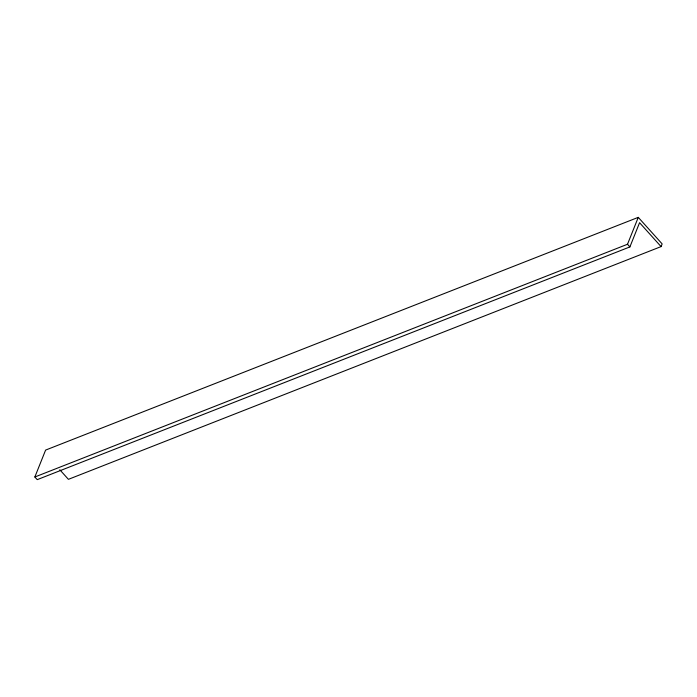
<?xml version="1.0" encoding="UTF-8"?>
<svg xmlns="http://www.w3.org/2000/svg" width="697" height="697" viewBox="0 0 697 697"><rect width="100%" height="100%" fill="white"/><g stroke="black" fill="none" stroke-linecap="round" stroke-linejoin="round"><path stroke-width="1.05" d="M661.078 246.599L639.576 222.7L629.896 246.912L37.237 479.649L34.85 476.992L45.61 450.088L638.269 217.351L662.15 243.906L661.078 246.599L68.419 479.336L59.82 469.778M34.85 476.992L627.509 244.255L638.269 217.351M627.509 244.255L629.896 246.912"/></g></svg>
